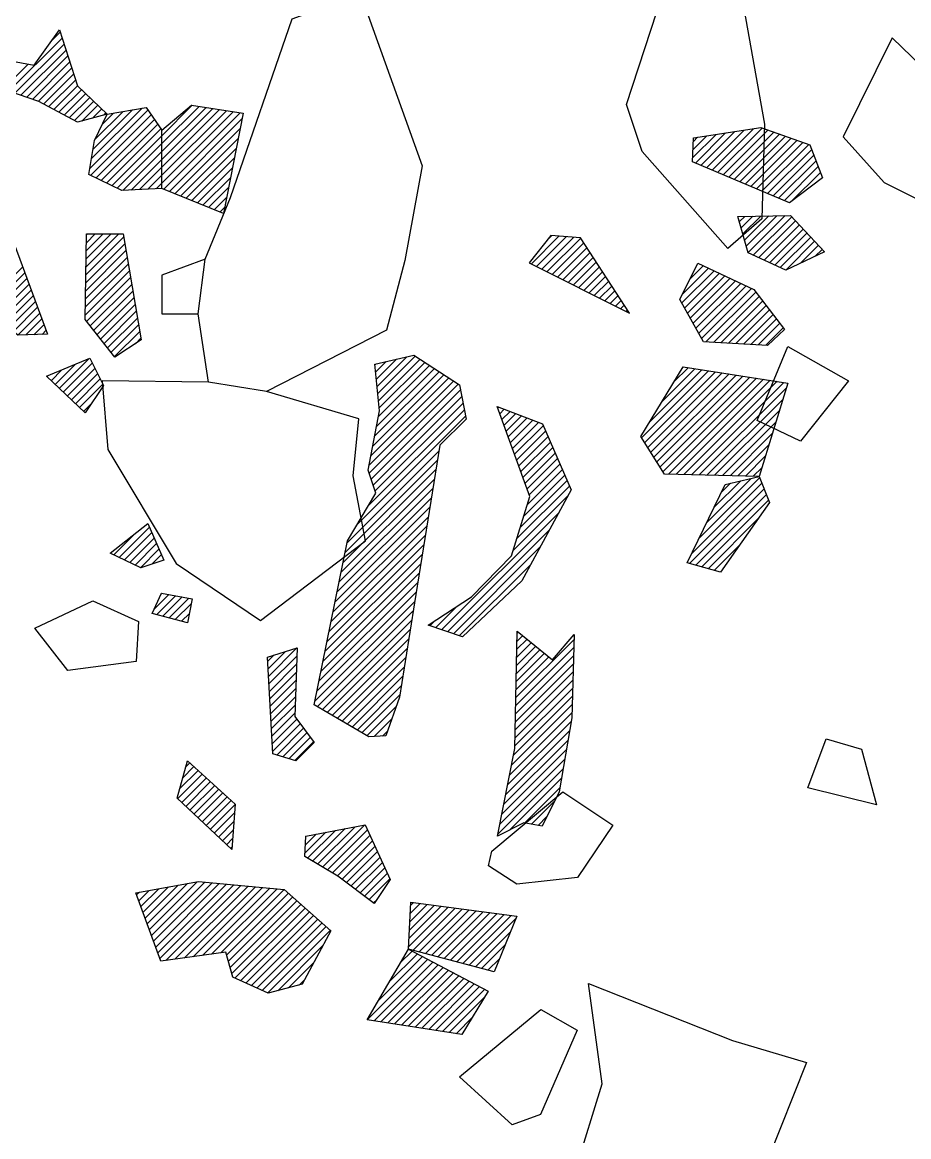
# Model space of a CAD drawing. Header units: metres. Extents: x 1.22 to 3.42, y -20.9 to -16.58.
# Drawn here: x 2.5145 to 2.9113, y -18.9467 to -18.4475 of the extents above; entities that cross this region are included whole.
import ezdxf

# ---------------------------------------------------------------- set-up
doc = ezdxf.new("R2010")
doc.units = ezdxf.units.M
doc.header["$LTSCALE"] = 25
doc.header["$MEASUREMENT"] = 0
doc.layers.get('0').update_dxf_attribs({"linetype": 'CONTINUOUS'})
for name, color, linetype in [('KNOCHEN', 2, 'CONTINUOUS'), ('KNOCHENSCHRAFF', 2, 'CONTINUOUS'), ('STEINE', 4, 'CONTINUOUS')]:
    doc.layers.add(name, color=color, linetype=linetype)

# ---------------------------------------------------------------- blocks, each defined once
blk = doc.blocks.new('*X6')
at = {"color": 0}
for p, q in [((227.419, -1889.659), (228.098, -1888.979)), ((227.444, -1889.28), (227.819, -1888.906)), ((227.468, -1888.902), (227.539, -1888.832)), ((227.272, -1891.927), (229.777, -1889.422)), ((227.297, -1891.549), (229.497, -1889.349)), ((227.321, -1891.171), (229.217, -1889.275)), ((227.346, -1890.793), (228.937, -1889.201)), ((227.37, -1890.415), (228.658, -1889.127)), ((227.395, -1890.037), (228.378, -1889.053)), ((227.531, -1892.021), (230.056, -1889.496)), ((227.898, -1892.008), (230.336, -1889.57)), ((228.266, -1891.994), (230.616, -1889.644)), ((228.633, -1891.981), (230.896, -1889.718)), ((229, -1891.967), (231.175, -1889.791)), ((229.367, -1891.953), (231.455, -1889.865)), ((229.734, -1891.94), (231.516, -1890.158)), ((230.101, -1891.926), (231.451, -1890.576)), ((230.469, -1891.912), (231.386, -1890.995)), ((230.836, -1891.899), (231.322, -1891.413)), ((231.203, -1891.885), (231.257, -1891.832)), ((244.663, -1893.628), (245.822, -1892.469)), ((244.984, -1892.953), (245.55, -1892.388)), ((244.02, -1894.978), (246.366, -1892.632)), ((244.021, -1895.33), (246.639, -1892.713)), ((244.341, -1894.303), (246.094, -1892.55)), ((244.356, -1895.349), (246.911, -1892.794)), ((244.691, -1895.367), (247.172, -1892.887)), ((245.026, -1895.386), (246.719, -1893.693)), ((245.361, -1895.404), (246.266, -1894.5)), ((245.696, -1895.423), (245.813, -1895.307)), ((225.565, -1898.23), (227.325, -1896.47)), ((225.901, -1897.541), (227.058, -1896.384)), ((226.236, -1896.852), (226.791, -1896.297)), ((224.894, -1899.608), (227.859, -1896.643)), ((225.23, -1898.919), (227.592, -1896.557)), ((225.362, -1899.848), (227.871, -1897.339)), ((225.631, -1899.932), (227.613, -1897.95)), ((225.899, -1900.017), (227.355, -1898.562)), ((226.168, -1900.102), (227.097, -1899.173)), ((226.437, -1900.187), (226.839, -1899.785)), ((240.504, -1902.737), (241.867, -1901.374)), ((240.711, -1902.176), (241.547, -1901.34)), ((240.725, -1902.869), (242.187, -1901.407)), ((240.947, -1903.001), (242.507, -1901.441)), ((240.978, -1901.555), (241.227, -1901.306)), ((241.169, -1903.133), (242.827, -1901.475)), ((241.39, -1903.265), (243.146, -1901.509)), ((241.612, -1903.397), (243.466, -1901.542)), ((241.833, -1903.529), (243.549, -1901.813)), ((242.055, -1903.661), (243.558, -1902.158)), ((242.431, -1903.638), (243.567, -1902.502)), ((242.857, -1903.565), (243.576, -1902.847)), ((243.284, -1903.492), (243.584, -1903.192)), ((254.765, -1905.8), (256.582, -1903.983)), ((254.874, -1905.338), (256.268, -1903.943)), ((254.983, -1904.875), (255.954, -1903.903)), ((255.091, -1904.413), (255.64, -1903.864)), ((255.2, -1903.95), (255.326, -1903.824)), ((233.363, -1904.928), (233.841, -1904.449)), ((233.482, -1905.163), (234.603, -1904.041)), ((233.601, -1905.397), (234.773, -1904.225)), ((233.72, -1905.631), (234.942, -1904.409)), ((237.867, -1906.435), (239.913, -1904.388)), ((237.88, -1906.068), (239.514, -1904.434)), ((237.939, -1906.716), (240.312, -1904.343)), ((238.011, -1906.998), (240.711, -1904.298)), ((238.083, -1907.279), (241.109, -1904.253)), ((238.084, -1905.511), (239.115, -1904.479)), ((238.155, -1907.561), (241.508, -1904.207)), ((238.227, -1907.842), (241.679, -1904.39)), ((254.7, -1906.218), (256.896, -1904.022)), ((254.991, -1906.281), (257.21, -1904.062)), ((255.282, -1906.344), (257.524, -1904.102)), ((255.572, -1906.407), (257.838, -1904.141)), ((255.863, -1906.469), (258.152, -1904.181)), ((256.154, -1906.532), (258.465, -1904.221)), ((233.839, -1905.866), (235.112, -1904.593)), ((233.958, -1906.1), (235.281, -1904.778)), ((234.078, -1906.335), (235.451, -1904.962)), ((238.287, -1904.954), (238.717, -1904.524)), ((238.343, -1908.08), (241.826, -1904.597)), ((238.544, -1908.232), (241.973, -1904.803)), ((256.445, -1906.595), (258.312, -1904.727)), ((234.197, -1906.569), (235.62, -1905.146)), ((234.316, -1906.804), (235.79, -1905.33)), ((238.746, -1908.383), (242.119, -1905.01)), ((238.948, -1908.535), (242.266, -1905.217)), ((239.15, -1908.687), (242.413, -1905.424)), ((256.736, -1906.657), (258.101, -1905.292)), ((234.435, -1907.038), (235.959, -1905.514)), ((234.554, -1907.272), (236.129, -1905.698)), ((234.673, -1907.507), (236.298, -1905.882)), ((239.352, -1908.839), (242.559, -1905.631)), ((239.553, -1908.99), (242.706, -1905.838)), ((257.027, -1906.72), (257.89, -1905.857)), ((234.792, -1907.741), (236.467, -1906.066)), ((234.911, -1907.976), (236.637, -1906.25)), ((235.031, -1908.21), (236.806, -1906.434)), ((239.755, -1909.142), (242.852, -1906.045)), ((239.957, -1909.294), (242.879, -1906.372)), ((257.317, -1906.783), (257.679, -1906.422)), ((235.15, -1908.444), (236.976, -1906.618)), ((235.269, -1908.679), (237.145, -1906.802)), ((235.388, -1908.913), (237.315, -1906.986)), ((240.159, -1909.446), (242.792, -1906.813)), ((235.507, -1909.148), (237.484, -1907.171)), ((235.626, -1909.382), (237.654, -1907.355)), ((240.446, -1909.512), (242.705, -1907.254)), ((235.745, -1909.617), (237.823, -1907.539)), ((235.864, -1909.851), (237.993, -1907.723)), ((236.006, -1910.063), (238.162, -1907.907)), ((241.025, -1909.287), (242.618, -1907.694)), ((236.169, -1910.254), (238.303, -1908.119)), ((236.332, -1910.444), (238.389, -1908.387)), ((241.603, -1909.062), (242.531, -1908.135)), ((236.495, -1910.635), (238.474, -1908.655)), ((236.658, -1910.826), (238.56, -1908.923)), ((242.181, -1908.837), (242.444, -1908.575)), ((236.821, -1911.016), (238.646, -1909.191)), ((236.984, -1911.207), (238.731, -1909.459)), ((237.147, -1911.397), (238.817, -1909.727)), ((237.31, -1911.588), (238.902, -1909.995)), ((237.563, -1911.688), (238.988, -1910.263)), ((238.456, -1911.148), (239.073, -1910.531)), ((240.092, -1911.988), (240.148, -1911.931)), ((235.932, -1917.562), (241.102, -1912.392)), ((238.052, -1917.209), (242.784, -1912.477)), ((238.793, -1916.822), (243.167, -1912.448)), ((239.534, -1916.434), (243.551, -1912.418)), ((239.814, -1913.326), (240.863, -1912.277)), ((239.907, -1912.88), (240.625, -1912.162)), ((239.999, -1912.434), (240.387, -1912.046)), ((240.597, -1915.725), (243.934, -1912.388)), ((236.121, -1917.727), (241.34, -1912.507)), ((236.31, -1917.891), (241.635, -1912.566)), ((236.57, -1917.984), (242.018, -1912.536)), ((237.311, -1917.597), (242.401, -1912.507)), ((241.687, -1914.989), (243.59, -1913.086)), ((232.045, -1915.085), (232.107, -1915.023)), ((232.089, -1915.394), (232.428, -1915.055)), ((232.133, -1915.704), (232.75, -1915.087)), ((232.177, -1916.014), (233.071, -1915.119)), ((232.22, -1916.323), (233.393, -1915.151)), ((232.264, -1916.633), (233.714, -1915.183)), ((232.308, -1916.943), (234.036, -1915.215)), ((232.352, -1917.253), (234.357, -1915.247)), ((232.396, -1917.562), (234.679, -1915.279)), ((232.44, -1917.872), (235, -1915.312)), ((235.743, -1917.397), (237.77, -1915.371)), ((232.483, -1918.182), (235.165, -1915.5)), ((233.012, -1918.007), (235.194, -1915.824)), ((233.637, -1917.735), (235.224, -1916.149)), ((234.263, -1917.463), (235.253, -1916.473)), ((235.554, -1917.233), (236.715, -1916.072)), ((234.888, -1917.191), (235.282, -1916.798)), ((235.365, -1917.068), (235.66, -1916.773))]:
    blk.add_line(p, q, dxfattribs=at)
blk = doc.blocks.new('*X12')
at = {"color": 0}
for p, q in [((256.854, -1884.619), (257.989, -1883.484)), ((256.949, -1884.878), (258.421, -1883.406)), ((257.043, -1885.137), (258.852, -1883.328)), ((257.138, -1885.396), (259.283, -1883.25)), ((257.232, -1885.655), (259.622, -1883.265)), ((257.327, -1885.914), (259.945, -1883.296)), ((257.422, -1886.173), (260.268, -1883.327)), ((257.516, -1886.432), (260.591, -1883.357)), ((257.611, -1886.691), (260.914, -1883.388)), ((257.874, -1886.781), (261.237, -1883.418)), ((258.285, -1886.724), (261.56, -1883.449)), ((258.695, -1886.667), (261.883, -1883.479)), ((259.106, -1886.61), (262.206, -1883.51)), ((256.57, -1883.842), (256.695, -1883.717)), ((256.665, -1884.101), (257.126, -1883.64)), ((256.76, -1884.36), (257.558, -1883.562)), ((259.517, -1886.553), (262.529, -1883.541)), ((259.927, -1886.495), (262.852, -1883.571)), ((260.338, -1886.438), (263.174, -1883.602)), ((260.6, -1886.53), (263.362, -1883.767)), ((260.675, -1886.808), (263.55, -1883.933)), ((260.75, -1887.086), (263.738, -1884.099)), ((260.826, -1887.365), (263.926, -1884.264)), ((260.969, -1887.575), (264.114, -1884.43)), ((268.741, -1886.167), (270.519, -1884.389)), ((268.76, -1885.795), (270.206, -1884.349)), ((268.778, -1885.422), (269.893, -1884.308)), ((268.797, -1885.05), (269.58, -1884.267)), ((268.816, -1884.678), (269.267, -1884.226)), ((268.834, -1884.306), (268.955, -1884.185)), ((268.942, -1886.319), (270.831, -1884.43)), ((269.221, -1886.394), (271.144, -1884.471)), ((269.5, -1886.469), (271.457, -1884.512)), ((261.212, -1887.685), (264.302, -1884.595)), ((261.456, -1887.795), (264.49, -1884.761)), ((261.699, -1887.906), (264.678, -1884.926)), ((269.779, -1886.544), (271.77, -1884.552)), ((270.057, -1886.618), (272.082, -1884.593)), ((270.336, -1886.693), (272.395, -1884.634)), ((270.615, -1886.768), (272.708, -1884.675)), ((270.894, -1886.842), (273.021, -1884.716)), ((271.173, -1886.917), (273.334, -1884.756)), ((271.451, -1886.992), (273.544, -1884.899)), ((261.942, -1888.016), (264.866, -1885.092)), ((262.186, -1888.126), (265.054, -1885.257)), ((262.429, -1888.236), (265.243, -1885.423)), ((271.73, -1887.067), (273.299, -1885.498)), ((262.886, -1888.132), (264.909, -1886.11)), ((267.879, -1887.736), (269.138, -1886.477)), ((268.372, -1886.889), (268.907, -1886.355)), ((272.009, -1887.141), (273.054, -1886.097)), ((263.368, -1888.005), (264.505, -1886.868)), ((266.893, -1889.429), (269.6, -1886.722)), ((267.2, -1889.476), (269.831, -1886.845)), ((267.386, -1888.582), (269.369, -1886.6)), ((267.505, -1889.524), (270.062, -1886.967)), ((272.288, -1887.216), (272.808, -1886.696)), ((267.81, -1889.572), (270.293, -1887.09)), ((268.116, -1889.621), (270.524, -1887.212)), ((268.421, -1889.669), (270.755, -1887.335)), ((268.726, -1889.717), (270.986, -1887.457)), ((263.849, -1887.877), (264.1, -1887.626)), ((269.032, -1889.765), (271.217, -1887.58)), ((269.337, -1889.814), (271.448, -1887.702)), ((269.642, -1889.862), (271.679, -1887.825)), ((269.948, -1889.91), (271.91, -1887.947)), ((270.253, -1889.958), (272.142, -1888.07)), ((270.558, -1890.006), (272.156, -1888.409)), ((270.864, -1890.055), (271.61, -1889.308))]:
    blk.add_line(p, q, dxfattribs=at)
blk = doc.blocks.new('*X13')
at = {"color": 0}
for p, q in [((250.855, -1847.838), (253.234, -1845.459)), ((252.77, -1845.569), (253.148, -1845.192)), ((251.117, -1847.93), (253.321, -1845.725)), ((251.379, -1848.021), (253.408, -1845.992)), ((251.642, -1848.112), (253.495, -1846.259)), ((251.904, -1848.203), (253.581, -1846.526)), ((250.592, -1847.747), (251.719, -1846.62)), ((252.166, -1848.294), (253.668, -1846.793)), ((252.4, -1848.414), (253.755, -1847.059)), ((252.631, -1848.537), (253.842, -1847.326)), ((252.862, -1848.659), (253.929, -1847.592)), ((253.093, -1848.782), (254.109, -1847.766)), ((253.324, -1848.905), (254.289, -1847.939)), ((253.555, -1849.027), (254.469, -1848.113)), ((253.786, -1849.15), (254.649, -1848.286)), ((254.116, -1849.173), (254.829, -1848.46)), ((257.702, -1850.537), (259.674, -1848.565)), ((257.703, -1849.829), (259.062, -1848.469)), ((257.703, -1850.183), (259.368, -1848.517)), ((254.482, -1851.282), (257.076, -1848.688)), ((254.508, -1851.61), (257.221, -1848.896)), ((254.553, -1850.857), (256.816, -1848.595)), ((254.599, -1849.043), (255.009, -1848.633)), ((254.624, -1850.433), (256.387, -1848.67)), ((254.716, -1849.987), (255.959, -1848.745)), ((255.043, -1849.307), (255.53, -1848.82)), ((255.082, -1848.914), (255.189, -1848.807)), ((257.7, -1851.953), (260.896, -1848.757)), ((257.701, -1851.245), (260.285, -1848.661)), ((257.701, -1851.599), (260.59, -1848.709)), ((257.702, -1850.891), (259.979, -1848.613)), ((257.782, -1852.224), (261.202, -1848.805)), ((258.033, -1852.327), (261.28, -1849.08)), ((254.746, -1851.725), (257.367, -1849.104)), ((254.984, -1851.841), (257.512, -1849.312)), ((255.222, -1851.956), (257.658, -1849.521)), ((258.284, -1852.429), (261.195, -1849.519)), ((255.46, -1852.071), (257.703, -1849.829)), ((258.535, -1852.532), (261.109, -1849.958)), ((255.699, -1852.187), (257.703, -1850.183)), ((255.951, -1852.288), (257.702, -1850.537)), ((258.786, -1852.635), (261.024, -1850.397)), ((256.325, -1852.267), (257.702, -1850.891)), ((259.037, -1852.737), (260.939, -1850.836)), ((256.7, -1852.246), (257.701, -1851.245)), ((259.288, -1852.84), (260.853, -1851.275)), ((257.074, -1852.225), (257.701, -1851.599)), ((257.448, -1852.205), (257.7, -1851.953)), ((259.539, -1852.943), (260.768, -1851.714)), ((259.79, -1853.045), (260.682, -1852.153)), ((260.041, -1853.148), (260.597, -1852.592)), ((260.292, -1853.25), (260.512, -1853.03)), ((254.3, -1856.06), (255.986, -1854.375)), ((254.306, -1855.701), (255.776, -1854.231)), ((254.311, -1855.342), (255.423, -1854.23)), ((254.316, -1854.983), (255.07, -1854.23)), ((254.321, -1854.625), (254.717, -1854.229)), ((254.327, -1854.266), (254.364, -1854.229)), ((274.229, -1855.577), (275.471, -1854.335)), ((274.464, -1855.695), (275.798, -1854.361)), ((274.7, -1855.813), (276.126, -1854.386)), ((274.935, -1855.931), (276.444, -1854.422)), ((274.973, -1854.479), (275.143, -1854.309)), ((254.29, -1856.778), (256.089, -1854.979)), ((254.295, -1856.419), (256.037, -1854.677)), ((275.171, -1856.049), (276.584, -1854.636)), ((275.406, -1856.167), (276.723, -1854.85)), ((275.642, -1856.285), (276.862, -1855.065)), ((254.285, -1857.136), (256.14, -1855.281)), ((275.877, -1856.403), (277.001, -1855.279)), ((276.112, -1856.522), (277.141, -1855.493)), ((250.051, -1857.127), (251.465, -1855.713)), ((250.104, -1857.428), (251.561, -1855.971)), ((254.274, -1857.854), (256.243, -1855.885)), ((254.279, -1857.495), (256.192, -1855.583)), ((276.348, -1856.64), (277.28, -1855.708)), ((276.583, -1856.758), (277.419, -1855.922)), ((250.156, -1857.729), (251.657, -1856.228)), ((250.271, -1857.968), (251.753, -1856.486)), ((254.338, -1858.144), (256.295, -1856.187)), ((254.494, -1858.342), (256.347, -1856.489)), ((276.819, -1856.876), (277.558, -1856.136)), ((277.054, -1856.994), (277.698, -1856.351)), ((277.29, -1857.112), (277.837, -1856.565)), ((250.466, -1858.127), (251.849, -1856.743)), ((250.661, -1858.285), (251.945, -1857.001)), ((254.649, -1858.54), (256.398, -1856.791)), ((277.525, -1857.23), (277.976, -1856.779)), ((277.761, -1857.348), (278.115, -1856.994)), ((250.856, -1858.444), (252.041, -1857.259)), ((251.051, -1858.602), (252.137, -1857.516)), ((254.805, -1858.737), (256.45, -1857.093)), ((254.96, -1858.935), (256.501, -1857.395)), ((277.996, -1857.466), (278.255, -1857.208)), ((278.232, -1857.585), (278.394, -1857.422)), ((251.246, -1858.76), (252.233, -1857.774)), ((251.604, -1858.756), (252.329, -1858.032)), ((255.116, -1859.133), (256.553, -1857.697)), ((255.271, -1859.331), (256.604, -1857.999)), ((278.467, -1857.703), (278.533, -1857.637)), ((251.971, -1858.743), (252.425, -1858.289)), ((252.338, -1858.729), (252.521, -1858.547)), ((255.427, -1859.529), (256.656, -1858.301)), ((255.583, -1859.727), (256.707, -1858.603)), ((256.517, -1859.147), (256.759, -1858.905)), ((252.92, -1860.976), (253.832, -1860.064)), ((253.102, -1861.147), (254.441, -1859.808)), ((253.284, -1861.319), (254.584, -1860.018)), ((267.241, -1860.09), (267.272, -1860.059)), ((267.272, -1860.413), (267.733, -1859.951)), ((267.303, -1860.735), (268.195, -1859.843)), ((267.334, -1861.058), (268.656, -1859.735)), ((267.365, -1861.38), (269.041, -1859.704)), ((267.396, -1861.703), (269.255, -1859.843)), ((267.427, -1862.025), (269.469, -1859.983)), ((252.738, -1860.804), (253.223, -1860.319)), ((253.466, -1861.491), (254.702, -1860.254)), ((253.648, -1861.662), (254.82, -1860.49)), ((267.136, -1863.73), (270.326, -1860.541)), ((267.221, -1863.292), (270.112, -1860.401)), ((267.306, -1862.853), (269.897, -1860.262)), ((267.391, -1862.415), (269.683, -1860.122)), ((252.556, -1860.632), (252.614, -1860.575)), ((253.829, -1861.834), (254.937, -1860.726)), ((254.011, -1862.006), (255.055, -1860.962)), ((266.966, -1864.607), (270.754, -1860.82)), ((266.974, -1864.953), (270.968, -1860.959)), ((267.051, -1864.169), (270.54, -1860.68)), ((267.065, -1865.215), (271.061, -1861.219)), ((267.157, -1865.477), (271.12, -1861.514)), ((254.193, -1862.177), (254.549, -1861.822)), ((267.248, -1865.74), (271.179, -1861.809)), ((272.725, -1862.031), (272.767, -1861.988)), ((266.429, -1867.266), (271.296, -1862.399)), ((266.953, -1866.388), (271.237, -1862.104)), ((272.819, -1862.29), (273.024, -1862.085)), ((272.914, -1862.549), (273.281, -1862.182)), ((273.009, -1862.808), (273.537, -1862.279)), ((273.103, -1863.066), (273.794, -1862.375)), ((273.198, -1863.325), (274.051, -1862.472)), ((273.292, -1863.584), (274.308, -1862.569)), ((273.387, -1863.843), (274.565, -1862.665)), ((273.482, -1864.102), (274.775, -1862.809)), ((273.576, -1864.361), (274.881, -1863.057)), ((273.671, -1864.62), (274.987, -1863.304)), ((273.766, -1864.879), (275.093, -1863.551)), ((265.986, -1868.062), (270.104, -1863.944)), ((273.86, -1865.138), (275.199, -1863.799)), ((273.955, -1865.397), (275.306, -1864.046)), ((265.896, -1868.506), (270.036, -1864.366)), ((274.05, -1865.655), (275.412, -1864.293)), ((274.144, -1865.914), (275.518, -1864.541)), ((265.806, -1868.949), (269.968, -1864.787)), ((273.911, -1866.855), (275.731, -1865.035)), ((274.069, -1866.343), (275.624, -1864.788)), ((265.716, -1869.393), (269.9, -1865.209)), ((273.594, -1867.878), (275.943, -1865.53)), ((273.753, -1867.367), (275.837, -1865.282)), ((265.536, -1870.28), (269.763, -1866.053)), ((265.626, -1869.836), (269.832, -1865.631)), ((273.436, -1868.39), (275.877, -1865.95)), ((265.447, -1870.723), (269.695, -1866.474)), ((265.357, -1871.167), (269.627, -1866.896)), ((270.218, -1871.962), (275.463, -1866.717)), ((255.781, -1868.721), (257.138, -1867.364)), ((265.267, -1871.61), (269.559, -1867.318)), ((270.483, -1872.051), (275.049, -1867.484)), ((255.543, -1868.606), (256.502, -1867.647)), ((256.02, -1868.836), (257.246, -1867.61)), ((256.258, -1868.952), (257.353, -1867.857)), ((265.177, -1872.053), (269.491, -1867.739)), ((256.496, -1869.067), (257.46, -1868.103)), ((256.735, -1869.182), (257.568, -1868.349)), ((265.087, -1872.497), (269.423, -1868.161)), ((270.747, -1872.14), (274.636, -1868.251)), ((257.247, -1869.023), (257.675, -1868.595)), ((264.907, -1873.384), (269.286, -1869.005)), ((264.997, -1872.94), (269.354, -1868.583)), ((271.012, -1872.228), (274.222, -1869.019)), ((264.817, -1873.827), (269.218, -1869.426)), ((264.727, -1874.271), (269.15, -1869.848)), ((257.357, -1871.035), (258.011, -1870.38)), ((257.459, -1871.286), (258.309, -1870.436)), ((257.641, -1870.397), (257.713, -1870.325)), ((257.739, -1871.359), (258.607, -1870.492)), ((258.02, -1871.432), (258.905, -1870.547)), ((264.637, -1874.714), (269.082, -1870.27)), ((258.301, -1871.505), (259.013, -1870.793)), ((264.547, -1875.158), (269.015, -1870.69)), ((269.953, -1871.874), (270.902, -1870.924)), ((258.581, -1871.578), (258.929, -1871.23)), ((264.648, -1875.411), (268.95, -1871.109)), ((264.871, -1875.541), (268.884, -1871.528)), ((265.094, -1875.672), (268.818, -1871.948)), ((269.688, -1871.785), (269.874, -1871.599)), ((265.317, -1875.802), (268.752, -1872.367)), ((273.544, -1875), (276.153, -1872.391)), ((273.582, -1873.195), (274.24, -1872.536)), ((273.589, -1872.834), (274.044, -1872.378)), ((273.597, -1872.473), (273.849, -1872.22)), ((273.604, -1872.112), (273.653, -1872.062)), ((262.452, -1873.717), (263.235, -1872.935)), ((262.471, -1874.052), (263.745, -1872.778)), ((265.54, -1875.933), (268.686, -1872.786)), ((273.537, -1875.361), (276.142, -1872.755)), ((273.559, -1874.278), (274.826, -1873.011)), ((273.567, -1873.917), (274.631, -1872.853)), ((273.574, -1873.556), (274.435, -1872.694)), ((262.433, -1873.383), (262.725, -1873.091)), ((262.491, -1874.386), (263.737, -1873.14)), ((262.51, -1874.72), (263.724, -1873.506)), ((265.763, -1876.063), (268.621, -1873.206)), ((273.522, -1876.083), (276.121, -1873.483)), ((273.529, -1875.722), (276.132, -1873.119)), ((273.552, -1874.639), (275.022, -1873.169)), ((262.529, -1875.055), (263.712, -1873.872)), ((265.986, -1876.194), (268.555, -1873.625)), ((266.209, -1876.324), (268.489, -1874.045)), ((273.514, -1876.444), (276.111, -1873.847)), ((262.548, -1875.389), (263.699, -1874.238)), ((266.433, -1876.455), (268.423, -1874.464)), ((273.507, -1876.805), (276.101, -1874.211)), ((262.568, -1875.723), (263.686, -1874.605)), ((262.587, -1876.058), (263.674, -1874.971)), ((266.656, -1876.585), (268.357, -1874.883)), ((273.439, -1877.58), (276.08, -1874.939)), ((273.499, -1877.166), (276.09, -1874.575)), ((262.606, -1876.392), (263.661, -1875.337)), ((266.879, -1876.716), (268.193, -1875.402)), ((273.352, -1878.02), (276.069, -1875.303)), ((262.625, -1876.726), (263.648, -1875.703)), ((262.644, -1877.061), (263.737, -1875.968)), ((267.199, -1876.748), (267.998, -1875.949)), ((273.266, -1878.46), (276.059, -1875.667)), ((262.664, -1877.395), (263.887, -1876.171)), ((262.838, -1877.575), (264.037, -1876.375)), ((267.578, -1876.724), (267.804, -1876.497)), ((273.093, -1879.34), (275.954, -1876.479)), ((273.18, -1878.9), (276.027, -1876.052)), ((263.109, -1877.656), (264.187, -1876.578)), ((263.381, -1877.738), (264.337, -1876.782)), ((263.653, -1877.82), (264.487, -1876.985)), ((273.007, -1879.779), (275.882, -1876.905)), ((272.921, -1880.219), (275.809, -1877.331)), ((258.762, -1878.115), (258.951, -1877.926)), ((272.835, -1880.659), (275.736, -1877.757)), ((258.404, -1879.533), (259.507, -1878.43)), ((258.495, -1879.089), (259.322, -1878.262)), ((258.628, -1878.602), (259.136, -1878.094)), ((272.748, -1881.099), (275.664, -1878.184)), ((258.586, -1879.705), (259.693, -1878.598)), ((258.768, -1879.876), (259.878, -1878.766)), ((258.951, -1880.047), (260.063, -1878.935)), ((273.27, -1880.931), (275.591, -1878.61)), ((273.944, -1880.611), (275.518, -1879.036)), ((259.133, -1880.219), (260.249, -1879.103)), ((259.315, -1880.39), (260.434, -1879.271)), ((259.497, -1880.561), (260.62, -1879.439)), ((259.68, -1880.733), (260.805, -1879.607)), ((259.862, -1880.904), (260.982, -1879.784)), ((274.241, -1880.667), (275.289, -1879.619)), ((260.044, -1881.075), (260.953, -1880.167)), ((274.538, -1880.723), (274.933, -1880.329)), ((260.226, -1881.247), (260.924, -1880.549)), ((260.409, -1881.418), (260.894, -1880.932)), ((264.104, -1881.965), (265.036, -1881.033)), ((264.224, -1882.198), (265.473, -1880.95)), ((264.447, -1882.329), (265.91, -1880.866)), ((264.67, -1882.46), (266.347, -1880.783)), ((264.892, -1882.591), (266.784, -1880.699)), ((265.115, -1882.722), (266.909, -1880.928)), ((260.591, -1881.589), (260.865, -1881.315)), ((264.125, -1881.59), (264.599, -1881.117)), ((264.146, -1881.216), (264.162, -1881.2)), ((265.338, -1882.853), (267.02, -1881.17)), ((265.56, -1882.984), (267.131, -1881.413)), ((260.773, -1881.76), (260.836, -1881.698)), ((265.764, -1883.134), (267.242, -1881.656)), ((265.965, -1883.286), (267.353, -1881.899)), ((266.167, -1883.438), (267.463, -1882.141)), ((266.369, -1883.589), (267.574, -1882.384)), ((266.571, -1883.741), (267.685, -1882.627)), ((266.772, -1883.893), (267.796, -1882.869)), ((266.974, -1884.045), (267.907, -1883.112)), ((267.176, -1884.196), (267.317, -1884.056))]:
    blk.add_line(p, q, dxfattribs=at)
blk = doc.blocks.new('*X14')
at = {"color": 0}
for p, q in [((282.077, -1851.264), (283.759, -1849.582)), ((282.325, -1851.37), (284.176, -1849.519)), ((282.573, -1851.475), (284.562, -1849.486)), ((282.821, -1851.581), (284.824, -1849.578)), ((281.454, -1850.826), (282.51, -1849.771)), ((281.472, -1850.455), (282.093, -1849.834)), ((281.491, -1850.083), (281.677, -1849.897)), ((281.581, -1851.053), (282.926, -1849.708)), ((281.829, -1851.159), (283.343, -1849.645)), ((283.069, -1851.686), (285.086, -1849.669)), ((283.317, -1851.791), (285.348, -1849.761)), ((283.566, -1851.897), (285.61, -1849.853)), ((283.814, -1852.002), (285.872, -1849.944)), ((284.062, -1852.108), (286.133, -1850.036)), ((284.31, -1852.213), (286.395, -1850.128)), ((284.558, -1852.319), (286.657, -1850.22)), ((284.806, -1852.424), (286.785, -1850.445)), ((285.054, -1852.53), (286.882, -1850.702)), ((285.302, -1852.635), (286.979, -1850.958)), ((285.55, -1852.741), (287.076, -1851.215)), ((285.869, -1852.776), (287.173, -1851.472)), ((283.55, -1853.68), (283.787, -1853.443)), ((283.627, -1853.957), (284.148, -1853.436)), ((283.704, -1854.233), (284.509, -1853.429)), ((283.782, -1854.509), (284.87, -1853.421)), ((283.859, -1854.785), (285.23, -1853.414)), ((283.936, -1855.062), (285.591, -1853.407)), ((284.166, -1855.186), (285.89, -1853.461)), ((284.408, -1855.297), (286.061, -1853.644)), ((284.651, -1855.407), (286.232, -1853.827)), ((284.894, -1855.518), (286.403, -1854.01)), ((285.137, -1855.629), (286.574, -1854.192)), ((285.38, -1855.74), (286.744, -1854.375)), ((285.622, -1855.85), (286.915, -1854.558)), ((286.281, -1855.546), (287.086, -1854.74)), ((286.947, -1855.233), (287.257, -1854.923)), ((280.963, -1857.328), (282.412, -1855.879)), ((280.99, -1856.948), (282.172, -1855.765)), ((281.091, -1857.553), (282.653, -1855.992)), ((281.345, -1856.238), (281.932, -1855.652)), ((281.219, -1857.779), (282.893, -1856.105)), ((281.346, -1858.005), (283.133, -1856.218)), ((281.474, -1858.231), (283.374, -1856.331)), ((281.602, -1858.457), (283.614, -1856.445)), ((281.73, -1858.682), (283.854, -1856.558)), ((281.858, -1858.908), (284.095, -1856.671)), ((282.049, -1859.07), (284.285, -1856.834)), ((282.384, -1859.089), (284.439, -1857.034)), ((282.719, -1859.107), (284.592, -1857.234)), ((283.055, -1859.125), (284.746, -1857.434)), ((283.39, -1859.144), (284.9, -1857.634)), ((283.725, -1859.162), (285.054, -1857.833)), ((284.06, -1859.181), (285.207, -1858.033)), ((284.395, -1859.199), (285.361, -1858.233)), ((284.73, -1859.217), (285.515, -1858.433)), ((279.172, -1863.362), (282.171, -1860.363)), ((279.309, -1863.578), (282.477, -1860.41)), ((279.446, -1863.794), (282.784, -1860.457)), ((279.522, -1862.658), (281.864, -1860.316)), ((279.584, -1864.011), (283.09, -1860.504)), ((279.721, -1864.227), (283.397, -1860.551)), ((280.071, -1861.755), (281.558, -1860.269)), ((280.621, -1860.852), (281.251, -1860.221)), ((279.858, -1864.443), (283.703, -1860.598)), ((279.995, -1864.66), (284.01, -1860.645)), ((280.133, -1864.876), (284.316, -1860.692)), ((280.372, -1864.99), (284.623, -1860.739)), ((280.717, -1864.999), (284.929, -1860.786)), ((281.062, -1865.007), (285.236, -1860.833)), ((281.406, -1865.016), (285.542, -1860.88)), ((281.751, -1865.025), (285.658, -1861.118)), ((282.096, -1865.034), (285.502, -1861.628)), ((282.441, -1865.043), (285.346, -1862.138)), ((282.786, -1865.051), (285.189, -1862.647)), ((283.13, -1865.06), (285.033, -1863.157)), ((283.475, -1865.069), (284.877, -1863.667)), ((283.82, -1865.078), (284.721, -1864.176)), ((284.165, -1865.086), (284.565, -1864.686)), ((281.43, -1868.528), (284.559, -1865.399)), ((281.757, -1867.848), (284.46, -1865.144)), ((282.083, -1867.168), (284.072, -1865.179)), ((282.409, -1866.489), (283.612, -1865.285)), ((282.735, -1865.809), (283.152, -1865.392)), ((281.315, -1868.997), (284.659, -1865.653)), ((281.592, -1869.073), (284.758, -1865.908)), ((281.869, -1869.15), (284.857, -1866.162)), ((282.145, -1869.227), (284.402, -1866.97)), ((282.422, -1869.304), (283.55, -1868.176))]:
    blk.add_line(p, q, dxfattribs=at)

msp = doc.modelspace()

# ---------------------------------------------------------------- linework, layer by layer
at = {"layer": 'KNOCHEN'}
for points in [[(2.53925, -18.49224), (2.5219, -18.48303), (2.49536, -18.4738), (2.49129, -18.46154), (2.51988, -18.46668), (2.53113, -18.45087), (2.53927, -18.4759), (2.55253, -18.48868), (2.53925, -18.49224)], [(2.577, -18.52191), (2.55913, -18.5229), (2.54433, -18.51574), (2.5469, -18.50042), (2.55253, -18.48868), (2.5699, -18.48564), (2.57703, -18.49586)], [(2.60456, -18.53318), (2.577, -18.52191), (2.57703, -18.49586), (2.59032, -18.48465), (2.6133, -18.48825), (2.60456, -18.53318)], [(2.81446, -18.50996), (2.81498, -18.49924), (2.84512, -18.49468), (2.86706, -18.50237), (2.87266, -18.51718), (2.85784, -18.5284), (2.81446, -18.50996)], [(2.50186, -18.579), (2.49426, -18.53558), (2.50397, -18.52845), (2.52585, -18.5872), (2.51257, -18.58769), (2.50186, -18.579)], [(2.83943, -18.55084), (2.83485, -18.5345), (2.85834, -18.53402), (2.87364, -18.55038), (2.85627, -18.55852), (2.83943, -18.55084)], [(2.55596, -18.59745), (2.54271, -18.58058), (2.54327, -18.54229), (2.55961, -18.54231), (2.56772, -18.58981), (2.55596, -18.59745)], [(2.78629, -18.57784), (2.76437, -18.54411), (2.7511, -18.54307), (2.74138, -18.55531), (2.78629, -18.57784)], [(2.81946, -18.59065), (2.80876, -18.57174), (2.81695, -18.55541), (2.84196, -18.56719), (2.85572, -18.58508), (2.84805, -18.59222), (2.81946, -18.59065)], [(2.54266, -18.62246), (2.52532, -18.60609), (2.54473, -18.59795), (2.55084, -18.61021), (2.54266, -18.62246)], [(2.64512, -18.75331), (2.66003, -18.6798), (2.67282, -18.65837), (2.66926, -18.64815), (2.6744, -18.62161), (2.67238, -18.60067), (2.68975, -18.5966), (2.71016, -18.60991), (2.7132, -18.62523), (2.70144, -18.63696), (2.69063, -18.70384), (2.68342, -18.74979), (2.67727, -18.76714), (2.66961, -18.76764), (2.64512, -18.75331)], [(2.8444, -18.65093), (2.80202, -18.64986), (2.79132, -18.63299), (2.81025, -18.60187), (2.85722, -18.60908), (2.8444, -18.65093)], [(2.69623, -18.71763), (2.71565, -18.70489), (2.73355, -18.68653), (2.74175, -18.65999), (2.727, -18.61963), (2.74741, -18.62732), (2.76014, -18.65695), (2.73813, -18.69777), (2.71154, -18.72276), (2.69623, -18.71763)], [(2.81218, -18.6897), (2.82908, -18.65449), (2.8444, -18.65093), (2.84898, -18.66268), (2.82699, -18.6938), (2.81218, -18.6897)], [(2.55381, -18.68528), (2.57068, -18.67202), (2.5778, -18.68837), (2.56759, -18.69193), (2.55381, -18.68528)], [(2.57267, -18.71237), (2.57676, -18.70318), (2.59055, -18.70575), (2.58849, -18.71647), (2.57267, -18.71237)], [(2.72726, -18.81214), (2.73497, -18.77283), (2.73606, -18.72024), (2.75187, -18.73302), (2.76159, -18.7218), (2.76052, -18.75908), (2.75486, -18.79226), (2.74718, -18.80757), (2.73901, -18.80603), (2.72726, -18.81214)], [(2.62671, -18.77524), (2.62421, -18.73184), (2.6375, -18.72777), (2.63644, -18.75841), (2.6451, -18.77016), (2.63692, -18.77832), (2.62671, -18.77524)], [(2.60827, -18.81811), (2.58379, -18.7951), (2.58841, -18.77826), (2.60983, -18.79769), (2.60827, -18.81811)], [(2.66803, -18.80696), (2.67923, -18.83148), (2.67207, -18.8422), (2.65575, -18.82992), (2.64095, -18.82122), (2.64147, -18.81203), (2.66803, -18.80696)], [(2.57655, -18.86811), (2.56535, -18.83746), (2.59345, -18.83239), (2.63174, -18.83602), (2.65265, -18.85443), (2.63985, -18.87841), (2.62453, -18.88247), (2.60871, -18.8753), (2.60566, -18.86407), (2.57655, -18.86811)], [(2.68736, -18.86264), (2.68841, -18.84171), (2.73589, -18.8479), (2.72565, -18.8729), (2.68736, -18.86264)], [(2.66894, -18.89428), (2.68736, -18.86264), (2.72308, -18.88158), (2.71131, -18.90097), (2.66894, -18.89428)]]:
    msp.add_lwpolyline(points, dxfattribs=at)
at = {"layer": 'STEINE'}
for points in [[(2.83024, -18.54879), (2.792, -18.50533), (2.78488, -18.48439), (2.80948, -18.40936), (2.83296, -18.41603), (2.84665, -18.49315), (2.84557, -18.53553), (2.83024, -18.54879)], [(2.60763, -18.52603), (2.63531, -18.4459), (2.66596, -18.4347), (2.69344, -18.51184), (2.68572, -18.55422), (2.67751, -18.58535), (2.62386, -18.61286), (2.59782, -18.60874), (2.59327, -18.5781), (2.59636, -18.55359), (2.60763, -18.52603)], [(2.94724, -18.49635), (2.90389, -18.45442), (2.88188, -18.49881), (2.90023, -18.51926), (2.938, -18.53821)], [(2.59636, -18.55359), (2.57695, -18.56071), (2.57693, -18.57807), (2.59327, -18.5781)], [(2.84341, -18.62591), (2.85724, -18.59274), (2.88429, -18.60809), (2.86281, -18.63513), (2.84341, -18.62591)], [(2.59782, -18.60874), (2.55033, -18.60817), (2.55285, -18.63881), (2.58342, -18.68991), (2.62117, -18.71549), (2.6682, -18.67981), (2.66262, -18.6507), (2.6652, -18.62517), (2.62386, -18.61286)], [(2.53485, -18.73785), (2.52006, -18.71894), (2.54612, -18.70671), (2.56653, -18.71593), (2.56549, -18.7338), (2.53485, -18.73785)], [(2.86618, -18.79036), (2.87438, -18.76842), (2.8902, -18.77303), (2.89681, -18.79806), (2.86618, -18.79036)], [(2.7247, -18.81878), (2.75639, -18.79226), (2.77884, -18.8071), (2.76298, -18.83057), (2.73591, -18.8336), (2.72316, -18.82541), (2.7247, -18.81878)], [(2.7623, -18.96129), (2.77409, -18.92301), (2.76802, -18.87807), (2.83233, -18.90368), (2.86551, -18.91343), (2.84809, -18.95732), (2.81945, -18.98996), (2.79137, -18.98686), (2.7623, -18.96129)], [(2.71027, -18.91986), (2.74656, -18.88978), (2.76289, -18.89899), (2.7465, -18.93676), (2.73373, -18.94134), (2.71027, -18.91986)]]:
    msp.add_lwpolyline(points, dxfattribs=at)

# ---------------------------------------------------------------- block references
at = {"layer": 'KNOCHENSCHRAFF', "xscale": 0.01, "yscale": 0.01, "zscale": 0.01}
for name in ['*X14', '*X13', '*X12', '*X6']:
    msp.add_blockref(name, (0, 0), dxfattribs=at)

doc.saveas('drawing.dxf')
